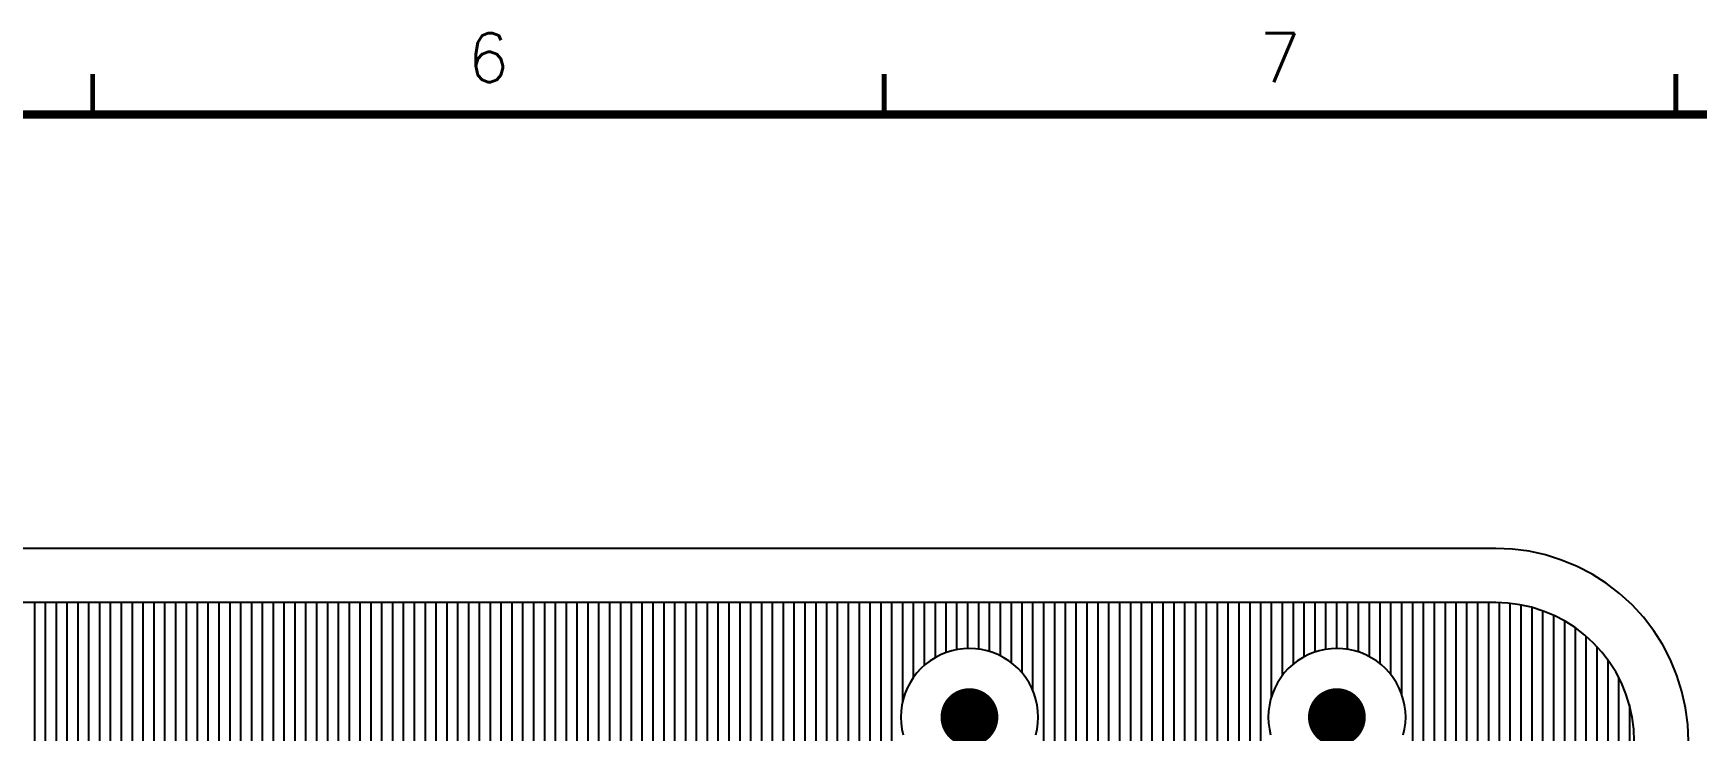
# Model space of a CAD drawing. Extents: x 295 to 953, y 10 to 290.
# Drawn here: x 732.1 to 834.5, y 247.1 to 290 of the extents above; entities that cross this region are included whole.
import ezdxf
from ezdxf.enums import TextEntityAlignment as Align

# ---------------------------------------------------------------- set-up
doc = ezdxf.new("R2010")
doc.units = 0
doc.header["$LTSCALE"] = 5
doc.header["$MEASUREMENT"] = 0
doc.layers.get('0').update_dxf_attribs({"linetype": 'CONTINUOUS', "lineweight": 25})
for name, color, linetype in [('ART003_PHO', 3, 'CONTINUOUS'), ('문자', 4, 'CONTINUOUS'), ('테두리', 3, 'CONTINUOUS')]:
    doc.layers.add(name, color=color, linetype=linetype)
doc.styles.get("Standard").update_dxf_attribs({"font": 'simplex.shx'})

# ---------------------------------------------------------------- blocks, each defined once
blk = doc.blocks.new('C')
at = {"layer": '테두리'}
for points, const_width in [([(258.75, 287.5), (258.75, 285)], 0.3), ([(307.5, 287.5), (307.5, 285)], 0.3), ([(356.25, 287.5), (356.25, 285)], 0.3), ([(15, 285), (15, 15), (405, 15), (405, 285), (15, 285)], 0.5)]:
    blk.add_lwpolyline(points, dxfattribs=dict(at, const_width=const_width))
at = {"layer": '문자'}
for s, p in [('6', (283.12, 288.5)), ('7', (331.88, 288.5))]:
    blk.add_text(s, height=3, dxfattribs=at).set_placement(p, align=Align.MIDDLE)

msp = doc.modelspace()

# ---------------------------------------------------------------- linework, layer by layer
at = {"const_width": 1.78}
for points in [[(789.73, 248.79, 1), (789.73, 247.01, 1)], [(812.36, 248.79, 1), (812.36, 247.01, 1)]]:
    msp.add_lwpolyline(points, format="xyb", close=True, dxfattribs=at)
at = {"layer": 'ART003_PHO', "color": 7}
for p, q in [((822.14, 258.29), (548.9, 258.29)), ((823.17, 258.25), (822.14, 258.29)), ((824.2, 258.11), (823.17, 258.25)), ((825.21, 257.89), (824.2, 258.11)), ((826.2, 257.57), (825.21, 257.89)), ((827.16, 257.18), (826.2, 257.57)), ((828.08, 256.7), (827.16, 257.18)), ((828.95, 256.14), (828.08, 256.7)), ((829.77, 255.51), (828.95, 256.14)), ((830.54, 254.81), (829.77, 255.51)), ((822.14, 254.95), (581.97, 254.95)), ((732.14, 254.95), (732.14, 182.13)), ((732.81, 254.95), (732.81, 182.7)), ((733.48, 254.95), (733.48, 183.27)), ((734.15, 254.95), (734.15, 183.85)), ((734.82, 254.95), (734.82, 232.32)), ((735.48, 254.95), (735.48, 233.54)), ((736.15, 254.95), (736.15, 234.21)), ((736.82, 254.95), (736.82, 234.66)), ((737.49, 254.95), (737.49, 234.94)), ((738.16, 254.95), (738.16, 235.1)), ((738.83, 254.95), (738.83, 235.16)), ((739.49, 254.95), (739.49, 235.1)), ((740.16, 254.95), (740.16, 234.93)), ((740.83, 254.95), (740.83, 234.64)), ((741.5, 254.95), (741.5, 234.19)), ((742.17, 254.95), (742.17, 233.5)), ((742.83, 254.95), (742.83, 232.24)), ((743.5, 254.95), (743.5, 187.27)), ((744.17, 254.95), (744.17, 187.33)), ((744.84, 254.95), (744.84, 187.38)), ((745.51, 254.95), (745.51, 187.34)), ((746.18, 254.95), (746.18, 187.28)), ((746.84, 254.95), (746.84, 187.23)), ((747.51, 254.95), (747.51, 187.18)), ((748.18, 254.95), (748.18, 187.06)), ((748.85, 254.95), (748.85, 186.9)), ((749.52, 254.95), (749.52, 186.74)), ((750.19, 254.95), (750.19, 186.58)), ((750.85, 254.95), (750.85, 186.36)), ((751.52, 254.95), (751.52, 186.09)), ((752.19, 254.95), (752.19, 185.81)), ((752.86, 254.95), (752.86, 185.53)), ((753.53, 254.95), (753.53, 216.69)), ((754.19, 254.95), (754.19, 218.25)), ((754.86, 254.95), (754.86, 219)), ((755.53, 254.95), (755.53, 219.49)), ((756.2, 254.95), (756.2, 219.8)), ((756.87, 254.95), (756.87, 219.99)), ((757.54, 254.95), (757.54, 220.07)), ((758.2, 254.95), (758.2, 220.03)), ((758.87, 254.95), (758.87, 219.89)), ((759.54, 254.95), (759.54, 219.63)), ((760.21, 254.95), (760.21, 219.22)), ((760.88, 254.95), (760.88, 218.6)), ((761.55, 254.95), (761.55, 227.37)), ((762.21, 254.95), (762.21, 228.25)), ((762.88, 254.95), (762.88, 228.8)), ((763.55, 254.95), (763.55, 229.16)), ((764.22, 254.95), (764.22, 229.38)), ((764.89, 254.95), (764.89, 229.48)), ((765.56, 254.95), (765.56, 229.48)), ((766.22, 254.95), (766.22, 229.38)), ((766.89, 254.95), (766.89, 229.15)), ((767.56, 254.95), (767.56, 228.79)), ((768.23, 254.95), (768.23, 228.24)), ((768.9, 254.95), (768.9, 227.35)), ((769.56, 254.95), (769.56, 150.25)), ((770.23, 254.95), (770.23, 150.1)), ((770.9, 254.95), (770.9, 149.83)), ((771.57, 254.95), (771.57, 149.41)), ((772.24, 254.95), (772.24, 148.77)), ((772.91, 254.95), (772.91, 147.65)), ((773.57, 254.95), (773.57, 83.43)), ((774.24, 254.95), (774.24, 83.43)), ((774.91, 254.95), (774.91, 83.43)), ((775.58, 254.95), (775.58, 83.43)), ((776.25, 254.95), (776.25, 168.01)), ((776.92, 254.95), (776.92, 169.34)), ((777.58, 254.95), (777.58, 170.04)), ((778.25, 254.95), (778.25, 170.5)), ((778.92, 254.95), (778.92, 170.8)), ((779.59, 254.95), (779.59, 170.97)), ((780.26, 254.95), (780.26, 171.03)), ((780.92, 254.95), (780.92, 170.99)), ((781.59, 254.95), (781.59, 170.83)), ((782.26, 254.95), (782.26, 170.55)), ((782.93, 254.95), (782.93, 170.12)), ((783.6, 254.95), (783.6, 169.46)), ((784.27, 254.95), (784.27, 168.29)), ((784.93, 254.95), (784.93, 154.93)), ((785.6, 254.95), (785.6, 248.82)), ((786.27, 254.95), (786.27, 250.33)), ((786.94, 254.95), (786.94, 251.08)), ((787.61, 254.95), (787.61, 251.56)), ((788.28, 254.95), (788.28, 251.87)), ((788.94, 254.95), (788.94, 252.05)), ((789.61, 254.95), (789.61, 252.13)), ((790.28, 254.95), (790.28, 252.09)), ((790.95, 254.95), (790.95, 251.95)), ((791.62, 254.95), (791.62, 251.69)), ((792.29, 254.95), (792.29, 251.27)), ((792.95, 254.95), (792.95, 250.64)), ((793.62, 254.95), (793.62, 249.57)), ((794.29, 254.95), (794.29, 183.29)), ((794.96, 254.95), (794.96, 182.6)), ((795.63, 254.95), (795.63, 181.36)), ((796.29, 254.95), (796.29, 141.62)), ((796.96, 254.95), (796.96, 142.13)), ((797.63, 254.95), (797.63, 142.46)), ((798.3, 254.95), (798.3, 142.65)), ((798.97, 254.95), (798.97, 142.74)), ((799.64, 254.95), (799.64, 142.72)), ((800.3, 254.95), (800.3, 142.59)), ((800.97, 254.95), (800.97, 142.34)), ((801.64, 254.95), (801.64, 141.94)), ((802.31, 254.95), (802.31, 141.34)), ((802.98, 254.95), (802.98, 140.34)), ((803.65, 254.95), (803.65, 83.43)), ((804.31, 254.95), (804.31, 83.43)), ((804.98, 254.95), (804.98, 83.43)), ((805.65, 254.95), (805.65, 83.43)), ((806.32, 254.95), (806.32, 83.43)), ((806.99, 254.95), (806.99, 83.43)), ((807.65, 254.95), (807.65, 83.43)), ((808.32, 254.95), (808.32, 249.15)), ((808.99, 254.95), (808.99, 250.45)), ((809.66, 254.95), (809.66, 251.15)), ((810.33, 254.95), (810.33, 251.61)), ((811, 254.95), (811, 251.9)), ((811.66, 254.95), (811.66, 252.07)), ((812.33, 254.95), (812.33, 252.13)), ((813, 254.95), (813, 252.08)), ((813.67, 254.95), (813.67, 251.92)), ((814.34, 254.95), (814.34, 251.64)), ((815.01, 254.95), (815.01, 251.2)), ((815.67, 254.95), (815.67, 250.53)), ((816.34, 254.95), (816.34, 249.34)), ((817.01, 254.95), (817.01, 83.43)), ((817.68, 254.95), (817.68, 83.43)), ((818.35, 254.95), (818.35, 83.43)), ((819.02, 254.95), (819.02, 83.43)), ((819.68, 254.95), (819.68, 185.17)), ((820.35, 254.95), (820.35, 186.39)), ((821.02, 254.95), (821.02, 187.07)), ((821.69, 254.95), (821.69, 187.51)), ((822.88, 254.92), (822.14, 254.95)), ((822.36, 254.95), (822.36, 187.79)), ((823.62, 254.82), (822.88, 254.92)), ((823.02, 254.9), (823.02, 187.96)), ((824.35, 254.66), (823.62, 254.82)), ((823.69, 254.81), (823.69, 188.01)), ((825.06, 254.43), (824.35, 254.66)), ((824.36, 254.66), (824.36, 187.95)), ((825.03, 254.44), (825.03, 187.79)), ((825.75, 254.15), (825.06, 254.43)), ((825.7, 254.17), (825.7, 187.49)), ((826.41, 253.81), (825.75, 254.15)), ((831.24, 254.05), (830.54, 254.81)), ((826.37, 253.83), (826.37, 187.04)), ((827.03, 253.41), (826.41, 253.81)), ((827.63, 252.95), (827.03, 253.41)), ((827.03, 253.41), (827.03, 186.36)), ((831.87, 253.22), (831.24, 254.05)), ((832.43, 252.35), (831.87, 253.22)), ((789, 252.06), (788.64, 251.98)), ((789, 252.06), (788.64, 251.98)), ((789.36, 252.11), (789, 252.06)), ((789.36, 252.11), (789, 252.06)), ((789.73, 252.13), (789.36, 252.11)), ((789.73, 252.13), (789.36, 252.11)), ((790.1, 252.11), (789.73, 252.13)), ((790.1, 252.11), (789.73, 252.13)), ((790.47, 252.06), (790.1, 252.11)), ((790.47, 252.06), (790.1, 252.11)), ((790.83, 251.98), (790.47, 252.06)), ((790.83, 251.98), (790.47, 252.06)), ((811.63, 252.06), (811.27, 251.98)), ((811.63, 252.06), (811.27, 251.98)), ((812, 252.11), (811.63, 252.06)), ((812, 252.11), (811.63, 252.06)), ((812.36, 252.13), (812, 252.11)), ((812.36, 252.13), (812, 252.11)), ((812.73, 252.11), (812.36, 252.13)), ((812.73, 252.11), (812.36, 252.13)), ((813.1, 252.06), (812.73, 252.11)), ((813.1, 252.06), (812.73, 252.11)), ((813.46, 251.98), (813.1, 252.06)), ((813.46, 251.98), (813.1, 252.06)), ((828.17, 252.45), (827.63, 252.95)), ((827.7, 252.89), (827.7, 185.09)), ((828.68, 251.9), (828.17, 252.45)), ((828.37, 252.25), (828.37, 86.14)), ((832.9, 251.43), (832.43, 252.35)), ((787.01, 251.14), (786.74, 250.89)), ((787.01, 251.14), (786.74, 250.89)), ((787.31, 251.36), (787.01, 251.14)), ((787.31, 251.36), (787.01, 251.14)), ((787.62, 251.56), (787.31, 251.36)), ((787.62, 251.56), (787.31, 251.36)), ((787.94, 251.73), (787.62, 251.56)), ((787.94, 251.73), (787.62, 251.56)), ((788.29, 251.87), (787.94, 251.73)), ((788.29, 251.87), (787.94, 251.73)), ((788.64, 251.98), (788.29, 251.87)), ((788.64, 251.98), (788.29, 251.87)), ((791.18, 251.87), (790.83, 251.98)), ((791.18, 251.87), (790.83, 251.98)), ((791.52, 251.73), (791.18, 251.87)), ((791.52, 251.73), (791.18, 251.87)), ((791.85, 251.56), (791.52, 251.73)), ((791.85, 251.56), (791.52, 251.73)), ((792.16, 251.36), (791.85, 251.56)), ((792.16, 251.36), (791.85, 251.56)), ((792.45, 251.14), (792.16, 251.36)), ((792.45, 251.14), (792.16, 251.36)), ((792.73, 250.89), (792.45, 251.14)), ((792.73, 250.89), (792.45, 251.14)), ((809.64, 251.14), (809.37, 250.89)), ((809.64, 251.14), (809.37, 250.89)), ((809.94, 251.36), (809.64, 251.14)), ((809.94, 251.36), (809.64, 251.14)), ((810.25, 251.56), (809.94, 251.36)), ((810.25, 251.56), (809.94, 251.36)), ((810.58, 251.73), (810.25, 251.56)), ((810.58, 251.73), (810.25, 251.56)), ((810.92, 251.87), (810.58, 251.73)), ((810.92, 251.87), (810.58, 251.73)), ((811.27, 251.98), (810.92, 251.87)), ((811.27, 251.98), (810.92, 251.87)), ((813.81, 251.87), (813.46, 251.98)), ((813.81, 251.87), (813.46, 251.98)), ((814.15, 251.73), (813.81, 251.87)), ((814.15, 251.73), (813.81, 251.87)), ((814.48, 251.56), (814.15, 251.73)), ((814.48, 251.56), (814.15, 251.73)), ((814.79, 251.36), (814.48, 251.56)), ((814.79, 251.36), (814.48, 251.56)), ((815.08, 251.14), (814.79, 251.36)), ((815.08, 251.14), (814.79, 251.36)), ((815.36, 250.89), (815.08, 251.14)), ((815.36, 250.89), (815.08, 251.14)), ((829.13, 251.31), (828.68, 251.9)), ((829.04, 251.44), (829.04, 86.95)), ((829.53, 250.68), (829.13, 251.31)), ((833.3, 250.47), (832.9, 251.43)), ((786.07, 250.01), (785.9, 249.69)), ((786.07, 250.01), (785.9, 249.69)), ((786.27, 250.32), (786.07, 250.01)), ((786.27, 250.32), (786.07, 250.01)), ((786.49, 250.62), (786.27, 250.32)), ((786.49, 250.62), (786.27, 250.32)), ((786.74, 250.89), (786.49, 250.62)), ((786.74, 250.89), (786.49, 250.62)), ((792.98, 250.62), (792.73, 250.89)), ((792.98, 250.62), (792.73, 250.89)), ((793.2, 250.32), (792.98, 250.62)), ((793.2, 250.32), (792.98, 250.62)), ((793.4, 250.01), (793.2, 250.32)), ((793.4, 250.01), (793.2, 250.32)), ((793.57, 249.69), (793.4, 250.01)), ((793.57, 249.69), (793.4, 250.01)), ((808.7, 250.01), (808.53, 249.69)), ((808.7, 250.01), (808.53, 249.69)), ((808.9, 250.32), (808.7, 250.01)), ((808.9, 250.32), (808.7, 250.01)), ((809.12, 250.62), (808.9, 250.32)), ((809.12, 250.62), (808.9, 250.32)), ((809.37, 250.89), (809.12, 250.62)), ((809.37, 250.89), (809.12, 250.62)), ((815.61, 250.62), (815.36, 250.89)), ((815.61, 250.62), (815.36, 250.89)), ((815.83, 250.32), (815.61, 250.62)), ((815.83, 250.32), (815.61, 250.62)), ((816.03, 250.01), (815.83, 250.32)), ((816.03, 250.01), (815.83, 250.32)), ((816.2, 249.69), (816.03, 250.01)), ((816.2, 249.69), (816.03, 250.01)), ((829.88, 250.02), (829.53, 250.68)), ((829.71, 250.36), (829.71, 88.02)), ((830.16, 249.33), (829.88, 250.02)), ((833.61, 249.48), (833.3, 250.47)), ((785.64, 248.99), (785.56, 248.63)), ((785.64, 248.99), (785.56, 248.63)), ((785.76, 249.34), (785.64, 248.99)), ((785.76, 249.34), (785.64, 248.99)), ((785.9, 249.69), (785.76, 249.34)), ((785.9, 249.69), (785.76, 249.34)), ((793.71, 249.34), (793.57, 249.69)), ((793.71, 249.34), (793.57, 249.69)), ((793.82, 248.99), (793.71, 249.34)), ((793.82, 248.99), (793.71, 249.34)), ((793.9, 248.63), (793.82, 248.99)), ((793.9, 248.63), (793.82, 248.99)), ((808.28, 248.99), (808.2, 248.63)), ((808.28, 248.99), (808.2, 248.63)), ((808.39, 249.34), (808.28, 248.99)), ((808.39, 249.34), (808.28, 248.99)), ((808.53, 249.69), (808.39, 249.34)), ((808.53, 249.69), (808.39, 249.34)), ((816.34, 249.34), (816.2, 249.69)), ((816.34, 249.34), (816.2, 249.69)), ((816.45, 248.99), (816.34, 249.34)), ((816.45, 248.99), (816.34, 249.34)), ((816.53, 248.63), (816.45, 248.99)), ((816.53, 248.63), (816.45, 248.99)), ((830.38, 248.62), (830.16, 249.33)), ((833.84, 248.47), (833.61, 249.48)), ((785.52, 248.27), (785.5, 247.9)), ((785.52, 248.27), (785.5, 247.9)), ((785.56, 248.63), (785.52, 248.27)), ((785.56, 248.63), (785.52, 248.27)), ((793.95, 248.27), (793.9, 248.63)), ((793.95, 248.27), (793.9, 248.63)), ((793.97, 247.9), (793.95, 248.27)), ((793.97, 247.9), (793.95, 248.27)), ((808.15, 248.27), (808.13, 247.9)), ((808.15, 248.27), (808.13, 247.9)), ((808.2, 248.63), (808.15, 248.27)), ((808.2, 248.63), (808.15, 248.27)), ((816.58, 248.27), (816.53, 248.63)), ((816.58, 248.27), (816.53, 248.63)), ((816.6, 247.9), (816.58, 248.27)), ((816.6, 247.9), (816.58, 248.27)), ((830.38, 248.65), (830.38, 89.73)), ((830.54, 247.89), (830.38, 248.62)), ((833.97, 247.44), (833.84, 248.47)), ((785.5, 247.9), (785.52, 247.53)), ((785.5, 247.9), (785.52, 247.53)), ((785.52, 247.53), (785.56, 247.16)), ((785.52, 247.53), (785.56, 247.16)), ((785.56, 247.16), (785.64, 246.8)), ((785.56, 247.16), (785.64, 246.8)), ((793.82, 246.8), (793.9, 247.16)), ((793.82, 246.8), (793.9, 247.16)), ((793.9, 247.16), (793.95, 247.53)), ((793.9, 247.16), (793.95, 247.53)), ((793.95, 247.53), (793.97, 247.9)), ((793.95, 247.53), (793.97, 247.9)), ((808.13, 247.9), (808.15, 247.53)), ((808.13, 247.9), (808.15, 247.53)), ((808.15, 247.53), (808.2, 247.16)), ((808.15, 247.53), (808.2, 247.16)), ((808.2, 247.16), (808.28, 246.8)), ((808.2, 247.16), (808.28, 246.8)), ((816.45, 246.8), (816.53, 247.16)), ((816.45, 246.8), (816.53, 247.16)), ((816.53, 247.16), (816.58, 247.53)), ((816.53, 247.16), (816.58, 247.53)), ((816.58, 247.53), (816.6, 247.9)), ((816.58, 247.53), (816.6, 247.9)), ((830.64, 247.15), (830.54, 247.89)), ((830.67, 246.41), (830.64, 247.15)), ((834.02, 246.41), (833.97, 247.44))]:
    msp.add_line(p, q, dxfattribs=at)

# ---------------------------------------------------------------- block references
msp.add_blockref('C', (476.98, 0))

doc.saveas('drawing.dxf')
